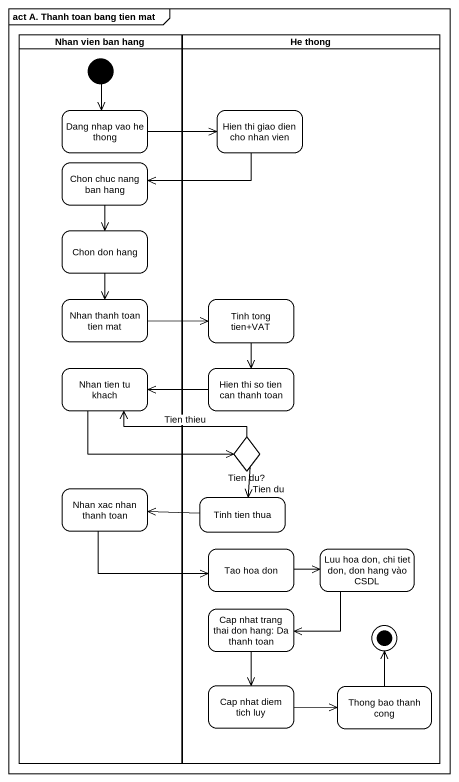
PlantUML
@startuml
mainframe act A. Thanh toan bang tien mat
hide empty description
state "Nhan vien ban hang" as Nhan_vien_ban_hang <<partition>> {
  state "Dang nhap vao he thong" as Dang_nhap_vao_he_thong
  state "Chon chuc nang ban hang" as Chon_chuc_nang_ban_hang
  state "Chon don hang" as Chon_don_hang
  state "Nhan thanh toan tien mat" as Nhan_thanh_toan_tien_mat
  state "Nhan tien tu khach" as Nhan_tien_tu_khach
  state "Nhan xac nhan thanh toan" as Nhan_xac_nhan_thanh_toan
  [*] --> Dang_nhap_vao_he_thong
}
state "He thong" as He_thong <<partition>> {
  state "Hien thi giao dien cho nhan vien" as Hien_thi_giao_dien_cho_nhan
  state "Tinh tong tien+VAT" as Tinh_tong_tien_VAT
  state "Hien thi so tien can thanh toan" as Hien_thi_so_tien_can_thanh
  state "Tien du?" as Tien_du <<choice>>
  state "Tinh tien thua" as Tinh_tien_thua
  state "Tao hoa don" as Tao_hoa_don
  state "Luu hoa don, chi tiet don, don hang vào CSDL" as Luu_hoa_don_chi_tiet_don
  state "Cap nhat trang thai don hang: Da thanh toan" as Cap_nhat_trang_thai_don
  state "Cap nhat diem tich luy" as Cap_nhat_diem_tich_luy
  state "Thong bao thanh cong" as Thong_bao_thanh_cong
  Thong_bao_thanh_cong -up-> [*]
}
Dang_nhap_vao_he_thong -right-> Hien_thi_giao_dien_cho_nhan
Hien_thi_giao_dien_cho_nhan -left-> Chon_chuc_nang_ban_hang
Chon_chuc_nang_ban_hang --> Chon_don_hang
Chon_don_hang --> Nhan_thanh_toan_tien_mat
Nhan_thanh_toan_tien_mat -right-> Tinh_tong_tien_VAT
Tinh_tong_tien_VAT --> Hien_thi_so_tien_can_thanh
Nhan_tien_tu_khach -right-> Tien_du
Hien_thi_so_tien_can_thanh -left-> Nhan_tien_tu_khach
Tien_du -left-> Nhan_tien_tu_khach : Tien thieu
Tien_du --> Tinh_tien_thua : Tien du
Nhan_xac_nhan_thanh_toan -right-> Tao_hoa_don
Tinh_tien_thua -left-> Nhan_xac_nhan_thanh_toan
Tao_hoa_don -right-> Luu_hoa_don_chi_tiet_don
Luu_hoa_don_chi_tiet_don -left-> Cap_nhat_trang_thai_don
Cap_nhat_trang_thai_don --> Cap_nhat_diem_tich_luy
Cap_nhat_diem_tich_luy -right-> Thong_bao_thanh_cong
@enduml
